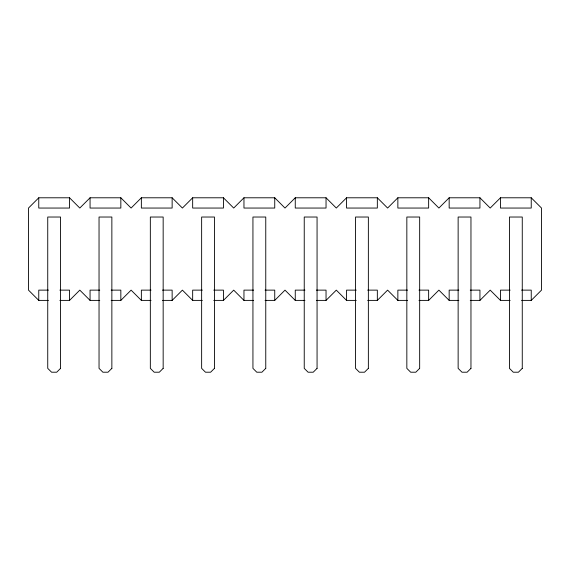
<?xml version="1.0" encoding="UTF-8"?>
<svg xmlns="http://www.w3.org/2000/svg" width="570" height="570" viewBox="0 0 570 570"><rect width="100%" height="100%" fill="white"/><g stroke="black" fill="none" stroke-linecap="round" stroke-linejoin="round"><path stroke-width="0.85" d="M521.564 300.39L531.24 300.39L541.5 290.13L541.5 208.05L531.24 197.79L500.46 197.79L490.2 208.05L479.94 197.79L449.16 197.79L438.9 208.05L428.64 197.79L397.86 197.79L387.6 208.05L377.34 197.79L346.56 197.79L336.3 208.05L326.04 197.79L295.26 197.79L285 208.05L274.74 197.79L243.96 197.79L233.7 208.05L223.44 197.79L192.66 197.79L182.4 208.05L172.14 197.79L141.36 197.79L131.1 208.05L120.84 197.79L90.06 197.79L79.8 208.05L69.54 197.79L38.76 197.79L28.5 208.05L28.5 290.13L38.76 300.39L48.436 300.39M59.864 300.39L69.54 300.39L79.8 290.13L90.06 300.39L99.736 300.39M111.164 300.39L120.84 300.39L131.1 290.13L141.36 300.39L151.036 300.39M162.464 300.39L172.14 300.39L182.4 290.13L192.66 300.39L202.336 300.39M213.764 300.39L223.44 300.39L233.7 290.13L243.96 300.39L253.636 300.39M265.064 300.39L274.74 300.39L285 290.13L295.26 300.39L304.936 300.39M316.364 300.39L326.04 300.39L336.3 290.13L346.56 300.39L356.236 300.39M367.664 300.39L377.34 300.39L387.6 290.13L397.86 300.39L407.536 300.39M418.964 300.39L428.64 300.39L438.9 290.13L449.16 300.39L458.836 300.39M470.264 300.39L479.94 300.39L490.2 290.13L500.46 300.39L510.136 300.39M48.436 290.13L38.76 290.13L38.76 300.39M59.864 290.13L69.54 290.13L69.54 300.39M99.736 290.13L90.06 290.13L90.06 300.39M111.164 290.13L120.84 290.13L120.84 300.39M151.036 290.13L141.36 290.13L141.36 300.39M162.464 290.13L172.14 290.13L172.14 300.39M202.336 290.13L192.66 290.13L192.66 300.39M213.764 290.13L223.44 290.13L223.44 300.39M253.636 290.13L243.96 290.13L243.96 300.39M265.064 290.13L274.74 290.13L274.74 300.39M304.936 290.13L295.26 290.13L295.26 300.39M316.364 290.13L326.04 290.13L326.04 300.39M356.236 290.13L346.56 290.13L346.56 300.39M367.664 290.13L377.34 290.13L377.34 300.39M407.536 290.13L397.86 290.13L397.86 300.39M418.964 290.13L428.64 290.13L428.64 300.39M458.836 290.13L449.16 290.13L449.16 300.39M470.264 290.13L479.94 290.13L479.94 300.39M510.136 290.13L500.46 290.13L500.46 300.39M521.564 290.13L531.24 290.13L531.24 300.39M531.24 197.79L531.24 208.05L500.46 208.05L500.46 197.79M479.94 197.79L479.94 208.05L449.16 208.05L449.16 197.79M428.64 197.79L428.64 208.05L397.86 208.05L397.86 197.79M377.34 197.79L377.34 208.05L346.56 208.05L346.56 197.79M326.04 197.79L326.04 208.05L295.26 208.05L295.26 197.79M274.74 197.79L274.74 208.05L243.96 208.05L243.96 197.79M223.44 197.79L223.44 208.05L192.66 208.05L192.66 197.79M172.14 197.79L172.14 208.05L141.36 208.05L141.36 197.79M120.84 197.79L120.84 208.05L90.06 208.05L90.06 197.79M69.54 197.79L69.54 208.05L38.76 208.05L38.76 197.79M60.562 368.363L56.715 372.21L51.585 372.21L47.738 368.363L47.738 217.028L60.562 217.028L60.562 368.363M111.862 368.363L108.015 372.21L102.885 372.21L99.038 368.363L99.038 217.028L111.862 217.028L111.862 368.363M163.162 368.363L159.315 372.21L154.185 372.21L150.338 368.363L150.338 217.028L163.162 217.028L163.162 368.363M214.463 368.363L210.615 372.21L205.485 372.21L201.638 368.363L201.638 217.028L214.463 217.028L214.463 368.363M265.762 368.363L261.915 372.21L256.785 372.21L252.938 368.363L252.938 217.028L265.762 217.028L265.762 368.363M317.062 368.363L313.215 372.21L308.085 372.21L304.238 368.363L304.238 217.028L317.062 217.028L317.062 368.363M368.363 368.363L364.515 372.21L359.385 372.21L355.538 368.363L355.538 217.028L368.363 217.028L368.363 368.363M419.663 368.363L415.815 372.21L410.685 372.21L406.838 368.363L406.838 217.028L419.663 217.028L419.663 368.363M470.963 368.363L467.115 372.21L461.985 372.21L458.137 368.363L458.137 217.028L470.963 217.028L470.963 368.363M522.263 368.363L518.415 372.21L513.285 372.21L509.438 368.363L509.438 217.028L522.263 217.028L522.263 368.363"/></g></svg>
